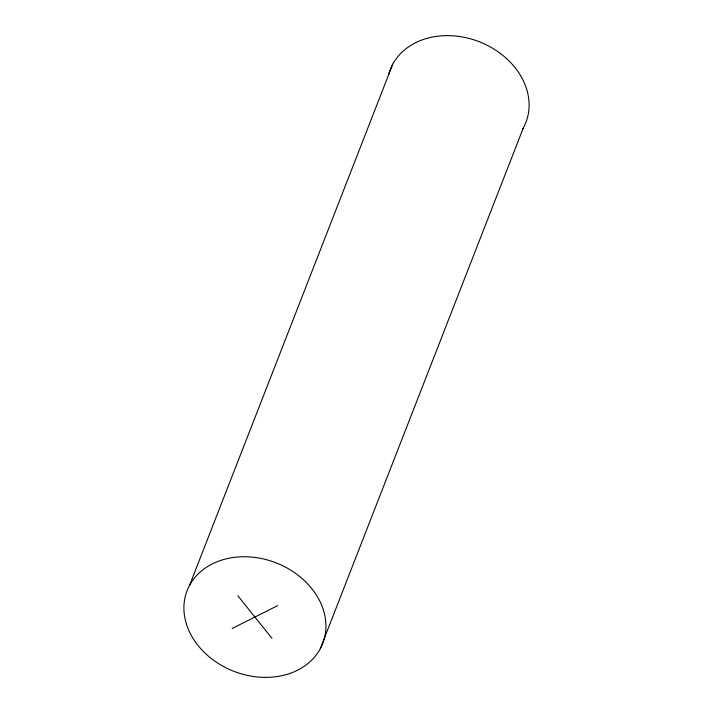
<?xml version="1.0" encoding="UTF-8"?>
<svg xmlns="http://www.w3.org/2000/svg" width="713" height="713" viewBox="0 0 713 713"><rect width="100%" height="100%" fill="white"/><g stroke="black" fill="none" stroke-linecap="round" stroke-linejoin="round"><path stroke-width="1.07" d="M189.596 585.275L392.765 64.161M320.235 648.839A72.779 58.199 21.3 0 0 246.404 556.764A72.779 58.199 21.3 0 0 198.107 645.568A72.779 58.199 21.3 0 0 320.235 648.839L523.404 127.725M232.188 628.465L277.633 605.649M237.866 595.792L271.965 638.322M388.719 74.268A72.779 58.199 21.3 0 1 480.99 42.432A72.779 58.199 21.3 0 1 522.326 129.606"/></g></svg>
